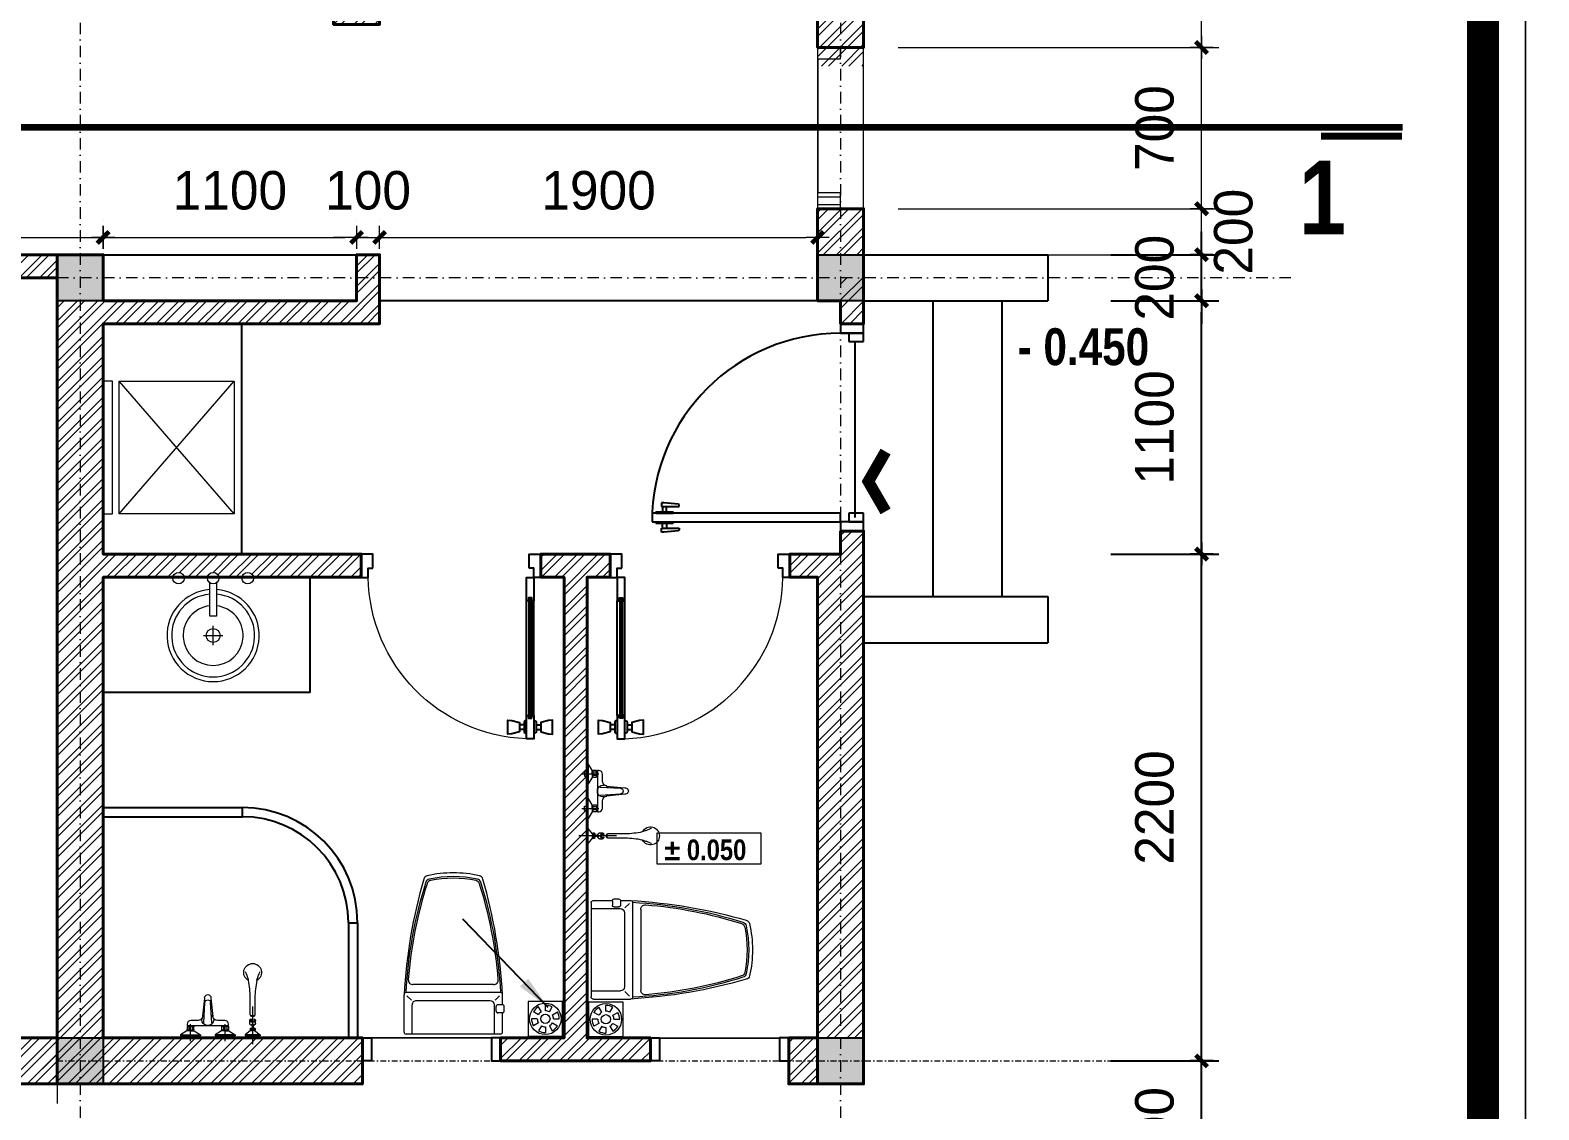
# Model space of a CAD drawing. Header units: millimetres. Extents: x 615730 to 2792744, y 139412 to 597571.
# Drawn here: x 1281826 to 1288373, y 290199 to 294886 of the extents above; entities that cross this region are included whole.
import ezdxf

# ---------------------------------------------------------------- set-up
doc = ezdxf.new("R2010")
doc.units = ezdxf.units.MM
doc.header["$MEASUREMENT"] = 0
doc.header["$PDMODE"] = 34
doc.linetypes.add('DASHDOT', pattern=[1, 0.5, -0.25, 0, -0.25])
doc.linetypes.add('HIDDEN2', pattern=[0.1875, 0.125, -0.0625])
doc.layers.get('0').update_dxf_attribs({"lineweight": 5})
for name, color, linetype, lineweight in [('1', 1, 'Continuous', 40), ('1L', 1, 'Continuous', 9), ('AN_0.20', 2, 'Continuous', 20), ('AN_CUA', 51, 'Continuous', 15), ('HATCH', 42, 'Continuous', 5), ('net cat.', 1, 'Continuous', 35), ('NETNGOAITUONG', 1, 'Continuous', 40), ('NTHAY1', 61, 'Continuous', 25), ('thay', 7, 'Continuous', 15), ('TIM TRUC', 149, 'DASHDOT', 9), ('VATDUNG', 33, 'Continuous', 13), ('VLIEU', 250, 'Continuous', 9)]:
    doc.layers.add(name, color=color, linetype=linetype, lineweight=lineweight)
for name, color, linetype in [('AN_TEXT', 254, 'Continuous'), ('CUA', 132, 'Continuous'), ('DOORS', 1, 'Continuous'), ('H', 252, 'Continuous'), ('LAYER18', 1, 'Continuous'), ('NET MANH', 252, 'Continuous'), ('NETCAT', 4, 'Continuous'), ('SWING', 7, 'Continuous'), ('THBI-VS', 1, 'Continuous'), ('VL', 155, 'Continuous')]:
    doc.layers.add(name, color=color, linetype=linetype)
doc.styles.add('H-B', font='')
doc.styles.get("Standard").update_dxf_attribs({"font": ''})
doc.styles.add('VN HELL-B', font='')
doc.styles.add('VNI-AVO', font='vni-roms.shx')
doc.styles.get('H-B').set_extended_font_data('VNI-Helve-Condense', bold=True)
doc.styles.get('Standard').set_extended_font_data('VNI-Avo')
doc.styles.get('VN HELL-B').set_extended_font_data('VNI-Helve-Condense', bold=True)
doc.dimstyles.new('1-50b', dxfattribs={"dimtxt": 167, "dimasz": 50, "dimexe": 75, "dimexo": 150, "dimgap": 120, "dimtad": 1, "dimdec": 0, "dimzin": 12, "dimtxsty": 'VNI-AVO', "dimblk": ']', "dimcen": 0, "dimdle": 50, "dimclrd": 252, "dimclre": 252, "dimclrt": 2, "dimadec": 0, "dimazin": 0, "dimtfac": 1, "dimtdec": 0, "dimtix": 1, "dimtmove": 2, "dimatfit": 0, "dimldrblk": 'OPEN90', "dimfxl": 1, "dimlwd": -1, "dimlwe": -1, "dimarcsym": 0})
doc.dimstyles.new('LU-LD50', dxfattribs={"dimscale": 50, "dimtxt": 2, "dimasz": 3, "dimexe": 1.5, "dimexo": 1.5, "dimgap": 1, "dimtad": 1, "dimdec": 0, "dimzin": 0, "dimdsep": 46, "dimtxsty": 'VN HELL-B', "dimcen": 1, "dimdle": 1, "dimclrd": 256, "dimclre": 256, "dimclrt": 40, "dimadec": 0, "dimazin": 0, "dimtfac": 1, "dimtdec": 0, "dimtix": 1, "dimtmove": 2, "dimatfit": 3, "dimfxl": 2, "dimtolj": 1, "dimtzin": 0, "dimarcsym": 0})
pattern_1 = [(45, (600767.42, 0), (-44.194174, 44.194174), []), (45, (600767.42, 31.25), (-44.194174, 44.194174), [])]

# ---------------------------------------------------------------- blocks, each defined once
blk = doc.blocks.new('08PDRR02')
at = {"color": 0, "linetype": 'ByBlock'}
for p, q in [((1, 0), (0, 0)), ((0, 0), (0, -1)), ((1, -1), (1, 0)), ((0, -1), (1, -1))]:
    blk.add_line(p, q, dxfattribs=at)
blk = doc.blocks.new('08PDNB02')
at = {"color": 0, "linetype": 'ByBlock'}
for p, q in [((0, -1.62), (0, 1.62)), ((0, 1.62), (0.25, 1.62)), ((0.25, -1.62), (0.25, 1.62)), ((0.25, 0.38), (1.25, 0.38)), ((1.25, -0.55), (1.25, 2.75)), ((1.25, 2.75), (1.54, 2.75)), ((1.54, 2.75), (1.69, 2.59)), ((1.69, 2.59), (1.95, -0.13)), ((0.25, -1.62), (0, -1.62)), ((1.25, -0.38), (0.25, -0.38)), ((1.95, -0.55), (1.25, -0.55)), ((1.95, -0.13), (1.95, -0.55))]:
    blk.add_line(p, q, dxfattribs=at)
blk = doc.blocks.new('*U45')
at = {"layer": 'DOORS', "color": 0, "linetype": 'Continuous', "ltscale": 200}
for p, q in [((0, 15), (0, 55)), ((900, 15), (900, 55)), ((0, -25), (0, -55)), ((900, -25), (900, -55))]:
    blk.add_line(p, q, dxfattribs=at)
at = {"layer": 'SWING', "color": 1, "linetype": 'Continuous', "ltscale": 200}
blk.add_arc((0, 55), 900, 0, 90, dxfattribs=at)
at = {"layer": 'DOORS', "color": 8, "linetype": 'Continuous', "ltscale": 200, "xscale": 25.4, "yscale": 25.4, "zscale": 25.4, "rotation": 180}
blk.add_blockref('08PDNB02', (0, 895), dxfattribs=at)
at = {"layer": 'DOORS', "color": 0, "linetype": 'Continuous', "ltscale": 200, "xscale": 900, "yscale": 39.99999999999999, "rotation": 90}
blk.add_blockref('08PDRR02', (0, 55), dxfattribs=at)
at = {"layer": 'DOORS', "color": 8, "linetype": 'Continuous', "ltscale": 200, "xscale": 25.4, "yscale": -25.4, "zscale": 25.4}
blk.add_blockref('08PDNB02', (40, 895), dxfattribs=at)
at = {"layer": 'DOORS', "color": 0, "linetype": 'Continuous', "ltscale": 200, "xscale": 45, "yscale": 110}
for p in [(-45, 55), (900, 55)]:
    blk.add_blockref('08PDRR02', p, dxfattribs=at)
at = {"layer": 'DOORS', "color": 1, "linetype": 'Continuous', "ltscale": 200, "xscale": 39.99999999999999, "yscale": 69.99999999999999}
for p in [(0, 15), (860, 15)]:
    blk.add_blockref('08PDRR02', p, dxfattribs=at)
blk = doc.blocks.new('A$C15981CF1')
at = {"color": 8, "linetype": 'Continuous'}
for p, q in [((81, 101.2), (81, 598.8)), ((97.5, 611.2), (97.5, 88.8)), ((114.1, 101.2), (114.1, 598.7)), ((70.9, 60.7), (50.6, 60.7)), ((70.9, 40.5), (50.6, 40.5)), ((124.2, 60.7), (144.5, 60.7)), ((124.2, 40.5), (144.5, 40.5))]:
    blk.add_line(p, q, dxfattribs=at)
for points in [[(101.2, 740.5), (101.2, 801.3), (50.6, 801.3), (50.6, 700), (81, 700), (81, 740.5)], [(780, 740.5), (780, 801.3), (830.6, 801.3), (830.6, 700), (800.3, 700), (800.3, 740.5)], [(81, 598.8), (90.9, 598.8), (90.9, 611.2), (104.2, 611.2), (104.2, 598.7), (114.1, 598.7), (114.1, 700), (81, 700)], [(50.6, 30.4), (17.6, 21.8), (0, 20.2), (0, 81), (17.6, 79.4), (50.6, 70.9)], [(90.9, 88.8), (90.9, 101.2), (81, 101.2), (81, 0), (114.1, 0), (114.1, 101.3), (104.2, 101.3), (104.2, 88.8)], [(144.5, 30.4), (177.5, 21.8), (195.1, 20.2), (195.1, 81), (177.5, 79.4), (144.5, 70.9)]]:
    blk.add_lwpolyline(points, close=True, dxfattribs=at)
for points in [[(81, 78), (75.9, 78, 0.414214), (70.9, 72.9), (70.9, 29.7, 0.414214), (75.9, 24.6), (81, 24.6)], [(114.1, 78), (119.2, 78, -0.414214), (124.2, 72.9), (124.2, 29.7, -0.414214), (119.2, 24.6), (114.1, 24.6)]]:
    blk.add_lwpolyline(points, format="xyb", dxfattribs=at)
at = {"layer": '1L', "color": 8, "linetype": 'Continuous'}
for p, q in [((90.9, 611.2), (90.9, 88.8)), ((104.2, 611.2), (104.2, 88.8))]:
    blk.add_line(p, q, dxfattribs=at)
at = {"layer": '1L', "color": 8}
blk.add_arc((89.9, 710.1), 710.4, 271.94858, 359.18936, dxfattribs=at)
blk = doc.blocks.new('A$C1697067F')
at = {"layer": 'NETCAT', "color": 8, "linetype": 'Continuous'}
blk.add_blockref('A$C15981CF1', (0, 0), dxfattribs=at)
blk = doc.blocks.new(']')
for p, q in [((1, 0), (-1, 0)), ((0, 1), (0, -1))]:
    blk.add_line(p, q)
at = {"color": 9, "const_width": 0.4}
blk.add_lwpolyline([(-0.51, -0.51), (0.51, 0.51)], dxfattribs=at)
blk = doc.blocks.new('*D1872')
at = {"layer": 'DEFPOINTS', "color": 0, "ltscale": 10, "transparency": 16777216}
for p in [(1286365.6, 290411.6), (1286908.9, 290411.6), (1286365.6, 289811.6)]:
    blk.add_point(p, dxfattribs=at)
at = {"layer": 'VL', "color": 252, "ltscale": 10, "transparency": 16777216}
for p, q in [((1286908.9, 290461.6), (1286908.9, 290511.6)), ((1286515.6, 290411.6), (1286983.9, 290411.6)), ((1286908.9, 289811.6), (1286908.9, 290411.6)), ((1286515.6, 289811.6), (1286983.9, 289811.6)), ((1286908.9, 289761.6), (1286908.9, 289711.6))]:
    blk.add_line(p, q, dxfattribs=at)
at = {"layer": 'VL', "color": 252, "ltscale": 10, "transparency": 16777216, "xscale": 50, "yscale": 50, "zscale": 50}
for p, rotation in [((1286908.9, 290411.6), 270), ((1286908.9, 289811.6), 90)]:
    blk.add_blockref(']', p, dxfattribs=dict(at, rotation=rotation))
at = {"layer": 'VL', "color": 2, "ltscale": 10, "transparency": 16777216, "insert": (1286705.4, 290111.6), "char_height": 167, "attachment_point": 5, "rotation": 90, "style": 'VNI-AVO'}
blk.add_mtext('600', dxfattribs=at)
blk = doc.blocks.new('_Open90')
at = {"color": 0, "linetype": 'ByBlock', "lineweight": -2}
for p, q in [((0, 0), (-1, 0)), ((-0.5, 0.5), (0, 0)), ((0, 0), (-0.5, -0.5))]:
    blk.add_line(p, q, dxfattribs=at)
blk = doc.blocks.new('*D1873')
at = {"layer": 'DEFPOINTS', "color": 0, "ltscale": 10, "transparency": 16777216}
for p in [(1286365.6, 292611.6), (1286908.9, 292611.6), (1286365.6, 290411.6)]:
    blk.add_point(p, dxfattribs=at)
at = {"layer": 'VL', "color": 252, "ltscale": 10, "transparency": 16777216}
for p, q in [((1286515.6, 292611.6), (1286983.9, 292611.6)), ((1286908.9, 290461.6), (1286908.9, 292561.6)), ((1286515.6, 290411.6), (1286983.9, 290411.6))]:
    blk.add_line(p, q, dxfattribs=at)
at = {"layer": 'VL', "color": 252, "ltscale": 10, "transparency": 16777216, "xscale": 50, "yscale": 50, "zscale": 50}
for p, rotation in [((1286908.9, 292611.6), 90), ((1286908.9, 290411.6), 270)]:
    blk.add_blockref(']', p, dxfattribs=dict(at, rotation=rotation))
at = {"layer": 'VL', "color": 2, "ltscale": 10, "transparency": 16777216, "insert": (1286705.4, 291511.6), "char_height": 167, "attachment_point": 5, "rotation": 90, "style": 'VNI-AVO'}
blk.add_mtext('2200', dxfattribs=at)
blk = doc.blocks.new('*D1874')
at = {"layer": 'DEFPOINTS', "color": 0, "ltscale": 10, "transparency": 16777216}
for p in [(1286365.6, 293711.6), (1286908.9, 293711.6), (1286365.6, 292611.6)]:
    blk.add_point(p, dxfattribs=at)
at = {"layer": 'VL', "color": 252, "ltscale": 10, "transparency": 16777216}
for p, q in [((1286515.6, 293711.6), (1286983.9, 293711.6)), ((1286908.9, 292661.6), (1286908.9, 293661.6)), ((1286515.6, 292611.6), (1286983.9, 292611.6))]:
    blk.add_line(p, q, dxfattribs=at)
at = {"layer": 'VL', "color": 252, "ltscale": 10, "transparency": 16777216, "xscale": 50, "yscale": 50, "zscale": 50}
for p, rotation in [((1286908.9, 293711.6), 90), ((1286908.9, 292611.6), 270)]:
    blk.add_blockref(']', p, dxfattribs=dict(at, rotation=rotation))
at = {"layer": 'VL', "color": 2, "ltscale": 10, "transparency": 16777216, "insert": (1286705.4, 293161.6), "char_height": 167, "attachment_point": 5, "rotation": 90, "style": 'VNI-AVO'}
blk.add_mtext('1100', dxfattribs=at)
blk = doc.blocks.new('*D1875')
at = {"layer": 'DEFPOINTS', "color": 0, "ltscale": 10, "transparency": 16777216}
for p in [(1286365.6, 293911.6), (1286908.9, 293911.6), (1286365.6, 293711.6)]:
    blk.add_point(p, dxfattribs=at)
at = {"layer": 'VL', "color": 252, "ltscale": 10, "transparency": 16777216}
for p, q in [((1286908.9, 293961.6), (1286908.9, 294011.6)), ((1286515.6, 293911.6), (1286983.9, 293911.6)), ((1286908.9, 293711.6), (1286908.9, 293911.6)), ((1286515.6, 293711.6), (1286983.9, 293711.6)), ((1286908.9, 293661.6), (1286908.9, 293611.6))]:
    blk.add_line(p, q, dxfattribs=at)
at = {"layer": 'VL', "color": 252, "ltscale": 10, "transparency": 16777216, "xscale": 50, "yscale": 50, "zscale": 50}
for p, rotation in [((1286908.9, 293911.6), 270), ((1286908.9, 293711.6), 90)]:
    blk.add_blockref(']', p, dxfattribs=dict(at, rotation=rotation))
at = {"layer": 'VL', "color": 2, "ltscale": 10, "transparency": 16777216, "insert": (1286705.4, 293811.6), "char_height": 167, "attachment_point": 5, "rotation": 90, "style": 'VNI-AVO'}
blk.add_mtext('200', dxfattribs=at)
blk = doc.blocks.new('c2')
at = {"layer": 'VATDUNG'}
for p, q in [((-81319, -39599.8), (-81403.3, -39599.8)), ((-81361.1, -39557.6), (-81361.1, -39641.9))]:
    blk.add_line(p, q, dxfattribs=at)
blk.add_lwpolyline([(-81376.1, -39828.9), (-81376.1, -39684.4), (-81346.1, -39684.4), (-81346.1, -39828.9)], dxfattribs=at)
for centre, radius in [((-81361.1, -39599.8), 30), ((-81511.1, -39848.9), 25), ((-81361.1, -39848.9), 25), ((-81211.1, -39848.9), 25)]:
    blk.add_circle(centre, radius, dxfattribs=at)
for radius, start, end in [(200, 274.30122, 265.69878), (180, 274.78019, 265.21981), (130, 276.62581, 263.37419)]:
    blk.add_arc((-81361.1, -39599.8), radius, start, end, dxfattribs=at)
blk = doc.blocks.new('GA')
at = {"layer": 'VATDUNG', "ltscale": 3}
for p, q in [((-35.1, 0), (-60, 0)), ((-30.4, 17.5), (-52, 30)), ((-17.5, 30.4), (-30, 52)), ((0, 35.1), (0, 60)), ((17.5, 30.4), (30, 52)), ((30.4, 17.5), (52, 30)), ((-30.4, -17.5), (-52, -30)), ((-17.5, -30.4), (-30, -52)), ((0, -35.1), (0, -60)), ((17.5, -30.4), (30, -52)), ((30.4, -17.5), (52, -30)), ((35.1, 0), (60, 0))]:
    blk.add_line(p, q, dxfattribs=at)
blk.add_lwpolyline([(-75, -75), (75, -75), (75, 75), (-75, 75)], close=True, dxfattribs=at)
for radius in [68.4, 20.2]:
    blk.add_circle((0, 0), radius, dxfattribs=at)
for radius, start, end in [(60, 180, 210), (60, 120, 150), (35.1, 180, 210), (35.1, 120, 150), (60, 60, 90), (35.1, 60, 90), (35.1, 0, 30), (60, 0, 30), (60, 240, 270), (35.1, 240, 270), (35.1, 300, 330), (60, 300, 330)]:
    blk.add_arc((0, 0), radius, start, end, dxfattribs=at)
blk = doc.blocks.new('WC-P05')
at = {"layer": 'VATDUNG'}
for p, q in [((-202.4, 531.6), (-202.4, 439.1)), ((-192.4, 541.6), (262.6, 541.6)), ((-163.4, 541.6), (-163.4, 400.6)), ((233.6, 541.6), (233.6, 400.6)), ((272.6, 531.6), (272.6, 351.6)), ((-201.4, 439.1), (-180.4, 439.1)), ((-210.4, 430.1), (-210.4, 409.1)), ((-202.4, 400.1), (-202.4, 351.6)), ((-201.4, 400.1), (-180.4, 400.1)), ((-166.9, 378.6), (-188.2, 357.3)), ((-171.4, 430.1), (-171.4, 409.1)), ((-143.4, 380.6), (213.6, 380.6)), ((237.1, 378.6), (258.4, 357.3)), ((-192.4, 341.6), (262.6, 341.6)), ((-159.3, 302.6), (229.5, 302.6))]:
    blk.add_line(p, q, dxfattribs=at)
blk.add_lwpolyline([(-90.9, -221.9, 0.114547), (161, -222, 0.114547)], format="xyb", dxfattribs=at)
for centre, radius, start, end in [((-192.4, 531.6), 10, 90, 180), ((262.6, 531.6), 10, 0, 90), ((-201.4, 430.1), 9, 90, 180), ((-180.4, 430.1), 9, 0, 90), ((-201.4, 409.1), 9, 180, 270), ((-180.4, 409.1), 9, 270, 0), ((-143.4, 400.6), 20, 180, 270), ((213.6, 400.6), 20, 270, 0), ((2308.9, 492.3), 2515.2, 183.20675, 196.12415), ((-192.4, 351.6), 10, 180, 270), ((1906, 447.2), 2102.6, 182.87428, 197.65536), ((-159.3, 280.1), 22.5, 90, 184.62462), ((-1835.8, 447.2), 2102.6, 342.34464, 357.12572), ((-2238.7, 492.3), 2515.2, 343.87268, 356.79325), ((229.5, 280.1), 22.5, 355.37538, 90), ((262.6, 351.6), 10, 270, 0), ((1905.9, 447.2), 2094.5, 184.62454, 197.52765), ((-1835.8, 447.2), 2094.6, 342.46396, 355.37538), ((-85.8, -199.9), 22.5, 196.12415, 256.89941), ((-76.1, -183.7), 22.5, 197.65536, 257.50587), ((-69.9, -176.8), 22.5, 197.52765, 258.10049), ((35.1, 318), 536.4, 257.50587, 282.49413), ((35.7, 324.3), 534.7, 258.10049, 281.73735), ((139.9, -177.1), 22.5, 281.73735, 342.46396), ((146.2, -183.7), 22.5, 282.49413, 342.34464), ((155.9, -200.1), 22.5, 283.03778, 343.87268)]:
    blk.add_arc(centre, radius, start, end, dxfattribs=at)
blk = doc.blocks.new('vtt2')
at = {"layer": 'VATDUNG'}
for p, q in [((-10.1, 0), (10.1, 0)), ((10.1, 0), (10.1, -10.1)), ((139.9, 0), (139.9, -10.1)), ((160.1, 0), (139.9, 0)), ((-43.6, -15.6), (-43.6, -11)), ((-43.6, -11), (43.6, -11)), ((-15.7, -33.5), (-43.6, -15.6)), ((-43.6, -15.6), (43.6, -15.6)), ((0, -33.5), (-15.7, -33.5)), ((-14.8, -50.8), (-14.8, -38.7)), ((-13, -36.7), (-13.6, -33.5)), ((-12.8, -36.7), (-9.6, -36.7)), ((10.1, -10.1), (-10.1, -10.1)), ((-9.1, -55.9), (-9.1, -52.7)), ((-6.9, -52.1), (-6.9, -37.3)), ((-4.3, -36.7), (4.3, -36.7)), ((4.3, -52.8), (-4.3, -52.8)), ((0, -33.5), (15.7, -33.5)), ((6.9, -52.1), (6.9, -37.3)), ((9.1, -55.9), (9.1, -52.7)), ((9.6, -36.7), (12.8, -36.7)), ((12.8, -52.8), (9.6, -52.8)), ((13, -36.7), (13.6, -33.5)), ((14.8, -38.7), (14.8, -50.8)), ((15.7, -33.5), (43.6, -15.6)), ((43.6, -15.6), (43.6, -11)), ((106.4, -15.6), (106.4, -11)), ((193.6, -11), (106.4, -11)), ((134.3, -33.5), (106.4, -15.6)), ((193.6, -15.6), (106.4, -15.6)), ((150, -33.5), (134.3, -33.5)), ((135.2, -38.7), (135.2, -50.8)), ((137, -36.7), (136.4, -33.5)), ((140.4, -36.7), (137.2, -36.7)), ((137.2, -52.8), (140.4, -52.8)), ((139.9, -10.1), (160.1, -10.1)), ((140.9, -55.9), (140.9, -52.7)), ((143.1, -52.1), (143.1, -37.3)), ((154.3, -36.7), (145.7, -36.7)), ((145.7, -52.8), (154.3, -52.8)), ((150, -33.5), (165.7, -33.5)), ((156.9, -52.1), (156.9, -37.3)), ((159.1, -55.9), (159.1, -52.7)), ((162.8, -36.7), (159.6, -36.7)), ((163, -36.7), (163.6, -33.5)), ((164.8, -50.8), (164.8, -38.7)), ((165.7, -33.5), (193.6, -15.6)), ((193.6, -15.6), (193.6, -11)), ((237.1, -15.3), (237.1, -11)), ((301.9, -11), (237.1, -11)), ((260.9, -34.8), (237.1, -15.3)), ((301.9, -15.3), (237.1, -15.3)), ((257, -65), (257, -78.4)), ((280.5, -36.6), (258.5, -36.6)), ((258.5, -43.3), (258.5, -36.6)), ((258.5, -43.3), (280.5, -43.3)), ((260.9, -34.8), (269.5, -34.8)), ((260.9, -45.1), (269.5, -45.1)), ((265.7, -59.9), (267.2, -47.3)), ((278.1, -34.8), (269.5, -34.8)), ((278.1, -45.1), (269.5, -45.1)), ((273.3, -59.9), (271.8, -47.3)), ((278.1, -34.8), (301.9, -15.3)), ((280.5, -43.3), (280.5, -36.6)), ((282, -65), (282, -78.4)), ((301.9, -15.3), (301.9, -11)), ((57.9, -68.1), (62.6, -155.9)), ((92.1, -68.1), (87.4, -155.9))]:
    blk.add_line(p, q, dxfattribs=at)
at = {"layer": 'VATDUNG', "linetype": 'Continuous'}
for p, q in [((0, 10.9), (0, -62.4)), ((150, 10.9), (150, -62.4)), ((269.5, -138.3), (269.5, 24)), ((259.5, -43.3), (259.5, -36.6)), ((260.5, -43.3), (260.5, -36.6)), ((261.5, -43.3), (261.5, -36.6)), ((262.5, -43.3), (262.5, -36.6)), ((263.5, -43.3), (263.5, -36.6)), ((264.5, -43.3), (264.5, -36.6)), ((265.5, -43.3), (265.5, -36.6)), ((266.5, -43.3), (266.5, -36.6)), ((267.5, -43.3), (267.5, -36.6)), ((268.5, -43.3), (268.5, -36.6)), ((269.5, -43.3), (269.5, -36.6)), ((270.5, -43.3), (270.5, -36.6)), ((271.5, -43.3), (271.5, -36.6)), ((272.5, -43.3), (272.5, -36.6)), ((273.5, -43.3), (273.5, -36.6)), ((274.5, -43.3), (274.5, -36.6)), ((275.5, -43.3), (275.5, -36.6)), ((276.5, -43.3), (276.5, -36.6)), ((277.5, -43.3), (277.5, -36.6)), ((278.5, -43.3), (278.5, -36.6)), ((279.5, -43.3), (279.5, -36.6)), ((262.9, -85.1), (262.9, -73.3)), ((276.1, -85.1), (276.1, -73.3))]:
    blk.add_line(p, q, dxfattribs=at)
at = {"layer": 'VATDUNG'}
for points in [[(-10.1, -10.1), (-10.1, 0)], [(160.1, -10.1), (160.1, 0)]]:
    blk.add_lwpolyline(points, dxfattribs=at)
for points in [[(-9.6, -52.8), (-12.8, -52.8, -0.414214), (-14.8, -50.8)], [(52.9, -94.7, -0.076151), (50, -87.5, 0.253452), (33.2, -78.4), (1.3, -78.4, -0.414214), (-14.7, -62.4), (-14.7, -55.9), (164.7, -55.9), (164.7, -62.4, -0.414214), (148.7, -78.4), (116.8, -78.4, 0.253452), (100, -87.5, -0.076151), (97.1, -94.7)], [(159.6, -52.8), (162.8, -52.8, 0.414214), (164.8, -50.8)], [(266, -57.5, 0.018576), (264.5, -57.8, 0.076901), (260.7, -59.4, 0.107156), (257.9, -62.2, 0.146395), (257, -65, 0.146395)], [(282, -65, 0.146395), (281.1, -62.2, 0.107156), (278.3, -59.4, 0.076901), (274.5, -57.8, 0.018576), (273, -57.5, 0.063925)], [(53.1, -96.3), (61.4, -174.7, 1.184895), (88.6, -174.7), (97, -94.9)], [(261.6, -99.8, 0.24616), (259.5, -102.6), (259.5, -176.9, -0.04738), (251, -252.2, 3.957386), (288, -252.2, -0.04738), (279.5, -176.9), (279.5, -102.6, 0.182299), (278.2, -100.3, 0.036518), (277.4, -96.9, 0.144549), (261.6, -96.9, 0.036518), (260.8, -100.3)], [(269.5, -70.5, 0.063925), (264.5, -71.2, 0.076901), (260.7, -72.8, 0.107156), (257.9, -75.6, 0.146395), (257, -78.4, 0.146395), (257.9, -81.2, 0.107156), (260.7, -83.9, 0.045668), (262.9, -85.1, 0.063925)], [(276.1, -85.1, 0.045668), (278.3, -83.9, 0.107156), (281.1, -81.2, 0.146395), (282, -78.4, 0.146395), (281.1, -75.6, 0.107156), (278.3, -72.8, 0.076901), (274.5, -71.2, 0.063925), (269.5, -70.5, 0.063925)]]:
    blk.add_lwpolyline(points, format="xyb", dxfattribs=at)
at = {"layer": 'VATDUNG', "linetype": 'Continuous'}
for points in [[(269.5, -72, 0.063925), (264.9, -72.6, 0.076901), (261.5, -74.1, 0.107156), (259.1, -76.4, 0.146395), (258.5, -78.4, 0.146395), (259.1, -80.3, 0.107156), (261.5, -82.7, 0.033209), (262.9, -83.4, 0.063925)], [(276.1, -83.4, 0.033209), (277.5, -82.7, 0.107156), (279.9, -80.3, 0.146395), (280.5, -78.4, 0.146395), (279.9, -76.4, 0.107156), (277.5, -74.1, 0.076901), (274.1, -72.6, 0.063925), (269.5, -72, 0.063925)]]:
    blk.add_lwpolyline(points, format="xyb", dxfattribs=at)
at = {"layer": 'VATDUNG'}
for centre, radius, start, end in [((-12.8, -38.7), 2, 90, 180), ((-22.8, -97.2), 61.9, 75.17338, 77.7048), ((-22.8, 7.7), 61.9, 282.2952, 284.82662), ((8.9, -97.2), 61.9, 102.2952, 104.82662), ((8.9, 7.7), 61.9, 255.17338, 257.7048), ((-8.9, -97.2), 61.9, 75.17338, 77.7048), ((-8.9, 7.7), 61.9, 282.2952, 284.82662), ((22.8, -97.2), 61.9, 102.2952, 104.82662), ((22.8, 7.7), 61.9, 255.17338, 257.7048), ((12.8, -38.7), 2, 0, 90), ((12.8, -50.8), 2, 270, 0), ((75, -81.6), 25.7, 346.81476, 193.18524), ((137.2, -38.7), 2, 90, 180), ((137.2, -50.8), 2, 180, 270), ((127.2, -97.2), 61.9, 75.17338, 77.7048), ((127.2, 7.7), 61.9, 282.2952, 284.82662), ((158.9, -97.2), 61.9, 102.2952, 104.82662), ((158.9, 7.7), 61.9, 255.17338, 257.7048), ((141.1, -97.2), 61.9, 75.17338, 77.7048), ((141.1, 7.7), 61.9, 282.2952, 284.82662), ((172.8, -97.2), 61.9, 102.2952, 104.82662), ((172.8, 7.7), 61.9, 255.17338, 257.7048), ((162.8, -38.7), 2, 0, 90), ((261.3, -36.3), 1.64, 104.04866, 187.50649), ((261.3, -43.6), 1.64, 172.49351, 255.95134), ((269.1, -43.3), 4.42, 204.18155, 274.5789), ((268, -60.2), 2.4, 173.05359, 247.30921), ((269.5, -56.7), 6.2, 247.30921, 292.69079), ((269.9, -43.3), 4.42, 265.4211, 335.81845), ((271, -60.2), 2.4, 292.69079, 6.94641), ((277.7, -36.3), 1.64, 352.49351, 75.95134), ((277.7, -43.6), 1.64, 284.04866, 7.50649), ((75, -81.6), 25.7, 210.60404, 233.59857), ((33.2, -98.4), 20, 6.01469, 10.67815), ((75, -81.6), 25.7, 306.40143, 329.39596), ((116.8, -98.4), 20, 169.32185, 173.98531), ((269.5, -126.6), 28, 73.54982, 106.45018), ((275.8, -103.2), 3.78, 49.83614, 63.82585), ((75, -155.3), 12.4, 183.07101, 356.92899), ((31.2, -193.6), 227.5, 340.69292, 344.59806), ((-141.1, -169.6), 400.7, 347.84108, 348.1128), ((680.1, -169.6), 400.7, 191.8872, 192.15892), ((507.8, -193.6), 227.5, 195.40194, 199.30708), ((-23251, 9104.2), 25297.4, 338.19981, 338.25273), ((23790, 9104.2), 25297.4, 201.74727, 201.80019)]:
    blk.add_arc(centre, radius, start, end, dxfattribs=at)
blk = doc.blocks.new('*D2231')
at = {"layer": 'DEFPOINTS', "color": 0, "ltscale": 10, "transparency": 16777216}
for p in [(1282142.3, 293986.6), (1279642.5, 293911.6), (1282142.3, 293911.6)]:
    blk.add_point(p, dxfattribs=at)
at = {"layer": 'VLIEU', "color": 252, "ltscale": 10, "transparency": 16777216}
for p, q in [((1279642.5, 294061.6), (1279642.5, 294061.6)), ((1282142.3, 294061.6), (1282142.3, 294061.6)), ((1279692.5, 293986.6), (1282092.3, 293986.6))]:
    blk.add_line(p, q, dxfattribs=at)
at = {"layer": 'VLIEU', "color": 252, "ltscale": 10, "transparency": 16777216, "xscale": 50, "yscale": 50, "zscale": 50, "rotation": 180}
blk.add_blockref(']', (1279642.5, 293986.6), dxfattribs=at)
at = {"layer": 'VLIEU', "color": 252, "ltscale": 10, "transparency": 16777216, "xscale": 50, "yscale": 50, "zscale": 50}
blk.add_blockref(']', (1282142.3, 293986.6), dxfattribs=at)
at = {"layer": 'VLIEU', "color": 2, "ltscale": 10, "transparency": 16777216, "insert": (1280892.4, 294190.1), "char_height": 167, "attachment_point": 5, "style": 'VNI-AVO'}
blk.add_mtext('2500', dxfattribs=at)
blk = doc.blocks.new('*D2232')
at = {"layer": 'DEFPOINTS', "color": 0, "ltscale": 10, "transparency": 16777216}
for p in [(1283241.9, 293986.6), (1282142.3, 293911.6), (1283241.9, 293911.6)]:
    blk.add_point(p, dxfattribs=at)
at = {"layer": 'VLIEU', "color": 252, "ltscale": 10, "transparency": 16777216}
for p, q in [((1282142.3, 294061.6), (1282142.3, 294061.6)), ((1283241.9, 294061.6), (1283241.9, 294061.6)), ((1282192.3, 293986.6), (1283191.9, 293986.6))]:
    blk.add_line(p, q, dxfattribs=at)
at = {"layer": 'VLIEU', "color": 252, "ltscale": 10, "transparency": 16777216, "xscale": 50, "yscale": 50, "zscale": 50, "rotation": 180}
blk.add_blockref(']', (1282142.3, 293986.6), dxfattribs=at)
at = {"layer": 'VLIEU', "color": 252, "ltscale": 10, "transparency": 16777216, "xscale": 50, "yscale": 50, "zscale": 50}
blk.add_blockref(']', (1283241.9, 293986.6), dxfattribs=at)
at = {"layer": 'VLIEU', "color": 2, "ltscale": 10, "transparency": 16777216, "insert": (1282692.1, 294190.1), "char_height": 167, "attachment_point": 5, "style": 'VNI-AVO'}
blk.add_mtext('1100', dxfattribs=at)
blk = doc.blocks.new('*D2233')
at = {"layer": 'DEFPOINTS', "color": 0, "ltscale": 10, "transparency": 16777216}
for p in [(1283341.9, 293986.6), (1283241.9, 293911.6), (1283341.9, 293911.6)]:
    blk.add_point(p, dxfattribs=at)
at = {"layer": 'VLIEU', "color": 252, "ltscale": 10, "transparency": 16777216}
for p, q in [((1283241.9, 294061.6), (1283241.9, 294061.6)), ((1283341.9, 294061.6), (1283341.9, 294061.6)), ((1283191.9, 293986.6), (1283141.9, 293986.6)), ((1283241.9, 293986.6), (1283341.9, 293986.6)), ((1283391.9, 293986.6), (1283441.9, 293986.6))]:
    blk.add_line(p, q, dxfattribs=at)
at = {"layer": 'VLIEU', "color": 252, "ltscale": 10, "transparency": 16777216, "xscale": 50, "yscale": 50, "zscale": 50}
blk.add_blockref(']', (1283241.9, 293986.6), dxfattribs=at)
at = {"layer": 'VLIEU', "color": 252, "ltscale": 10, "transparency": 16777216, "xscale": 50, "yscale": 50, "zscale": 50, "rotation": 180}
blk.add_blockref(']', (1283341.9, 293986.6), dxfattribs=at)
at = {"layer": 'VLIEU', "color": 2, "ltscale": 10, "transparency": 16777216, "insert": (1283291.9, 294190.1), "char_height": 167, "attachment_point": 5, "style": 'VNI-AVO'}
blk.add_mtext('100', dxfattribs=at)
blk = doc.blocks.new('*D2234')
at = {"layer": 'DEFPOINTS', "color": 0, "ltscale": 10, "transparency": 16777216}
for p in [(1285242.3, 293986.6), (1283341.9, 293911.6), (1285242.3, 293911.4)]:
    blk.add_point(p, dxfattribs=at)
at = {"layer": 'VLIEU', "color": 252, "ltscale": 10, "transparency": 16777216}
for p, q in [((1283341.9, 294061.6), (1283341.9, 294061.6)), ((1285242.3, 294061.4), (1285242.3, 294061.6)), ((1283391.9, 293986.6), (1285192.3, 293986.6))]:
    blk.add_line(p, q, dxfattribs=at)
at = {"layer": 'VLIEU', "color": 252, "ltscale": 10, "transparency": 16777216, "xscale": 50, "yscale": 50, "zscale": 50, "rotation": 180}
blk.add_blockref(']', (1283341.9, 293986.6), dxfattribs=at)
at = {"layer": 'VLIEU', "color": 252, "ltscale": 10, "transparency": 16777216, "xscale": 50, "yscale": 50, "zscale": 50}
blk.add_blockref(']', (1285242.3, 293986.6), dxfattribs=at)
at = {"layer": 'VLIEU', "color": 2, "ltscale": 10, "transparency": 16777216, "insert": (1284292.1, 294190.1), "char_height": 167, "attachment_point": 5, "style": 'VNI-AVO'}
blk.add_mtext('1900', dxfattribs=at)
blk = doc.blocks.new('*D2247')
at = {"layer": 'DEFPOINTS', "color": 0, "ltscale": 10, "transparency": 16777216}
for p in [(1285442.3, 294111.2), (1286908.9, 294111.2), (1285442.3, 293911.6)]:
    blk.add_point(p, dxfattribs=at)
at = {"layer": 'VLIEU', "color": 252, "ltscale": 10, "transparency": 16777216}
for p, q in [((1286908.9, 294161.2), (1286908.9, 294211.2)), ((1285592.3, 294111.2), (1286983.9, 294111.2)), ((1286908.9, 293911.6), (1286908.9, 294111.2)), ((1285592.3, 293911.6), (1286983.9, 293911.6)), ((1286908.9, 293861.6), (1286908.9, 293811.6))]:
    blk.add_line(p, q, dxfattribs=at)
at = {"layer": 'VLIEU', "color": 252, "ltscale": 10, "transparency": 16777216, "xscale": 50, "yscale": 50, "zscale": 50}
for p, rotation in [((1286908.9, 294111.2), 270), ((1286908.9, 293911.6), 90)]:
    blk.add_blockref(']', p, dxfattribs=dict(at, rotation=rotation))
at = {"layer": 'VLIEU', "color": 2, "ltscale": 10, "transparency": 16777216, "insert": (1287047.5, 294011.4), "char_height": 167, "attachment_point": 5, "rotation": 90, "style": 'VNI-AVO'}
blk.add_mtext('200', dxfattribs=at)
blk = doc.blocks.new('*D2248')
at = {"layer": 'DEFPOINTS', "color": 0, "ltscale": 10, "transparency": 16777216}
for p in [(1285442.3, 294811.2), (1286908.9, 294811.2), (1285442.3, 294111.2)]:
    blk.add_point(p, dxfattribs=at)
at = {"layer": 'VLIEU', "color": 252, "ltscale": 10, "transparency": 16777216}
for p, q in [((1285592.3, 294811.2), (1286983.9, 294811.2)), ((1286908.9, 294161.2), (1286908.9, 294761.2)), ((1285592.3, 294111.2), (1286983.9, 294111.2))]:
    blk.add_line(p, q, dxfattribs=at)
at = {"layer": 'VLIEU', "color": 252, "ltscale": 10, "transparency": 16777216, "xscale": 50, "yscale": 50, "zscale": 50}
for p, rotation in [((1286908.9, 294811.2), 90), ((1286908.9, 294111.2), 270)]:
    blk.add_blockref(']', p, dxfattribs=dict(at, rotation=rotation))
at = {"layer": 'VLIEU', "color": 2, "ltscale": 10, "transparency": 16777216, "insert": (1286705.4, 294461.2), "char_height": 167, "attachment_point": 5, "rotation": 90, "style": 'VNI-AVO'}
blk.add_mtext('700', dxfattribs=at)
blk = doc.blocks.new('*D2249')
at = {"layer": 'DEFPOINTS', "color": 0, "ltscale": 10, "transparency": 16777216}
for p in [(1285442.3, 295611.6), (1286908.9, 295611.6), (1285442.3, 294811.2)]:
    blk.add_point(p, dxfattribs=at)
at = {"layer": 'VLIEU', "color": 252, "ltscale": 10, "transparency": 16777216}
for p, q in [((1285592.3, 295611.6), (1286983.9, 295611.6)), ((1286908.9, 294861.2), (1286908.9, 295561.6)), ((1285592.3, 294811.2), (1286983.9, 294811.2))]:
    blk.add_line(p, q, dxfattribs=at)
at = {"layer": 'VLIEU', "color": 252, "ltscale": 10, "transparency": 16777216, "xscale": 50, "yscale": 50, "zscale": 50}
for p, rotation in [((1286908.9, 295611.6), 90), ((1286908.9, 294811.2), 270)]:
    blk.add_blockref(']', p, dxfattribs=dict(at, rotation=rotation))
at = {"layer": 'VLIEU', "color": 2, "ltscale": 10, "transparency": 16777216, "insert": (1286705.4, 295211.4), "char_height": 167, "attachment_point": 5, "rotation": 90, "style": 'VNI-AVO'}
blk.add_mtext('800', dxfattribs=at)

msp = doc.modelspace()

# ---------------------------------------------------------------- hatches: boundary and pattern name
at = {"layer": 'VLIEU', "ltscale": 10}
h = msp.add_hatch(dxfattribs=at)
h.set_pattern_fill('STEEL', color=256, scale=500, style=0)
h.set_pattern_definition(pattern_1)
h.paths.add_polyline_path([(1285442.3, 295611.6), (1285242.3, 295611.6), (1285242.3, 295495.9), (1283241.9, 295495.9), (1283241.9, 295011.6), (1283142.3, 295011.6), (1283142.3, 294911.6), (1283341.9, 294911.6), (1283341.9, 295395.9), (1285242.3, 295395.9), (1285242.3, 294730.2), (1285342.3, 294730.2), (1285442.3, 294730.2), (1285442.3, 295395.9)])
h = msp.add_hatch(dxfattribs=at)
h.set_pattern_fill('STEEL', color=256, scale=500, style=0)
h.set_pattern_definition(pattern_1)
h.paths.add_polyline_path([(1285442.3, 294111.2), (1285342.3, 294111.2), (1285342.3, 293911.6), (1285442.3, 293911.6)])
h.paths.add_polyline_path([(1285342.3, 294111.2), (1285242.3, 294111.2), (1285242.3, 293911.6), (1285342.3, 293911.6)])
h = msp.add_hatch(dxfattribs=at)
h.set_pattern_fill('STEEL', color=256, scale=500, style=0)
h.set_pattern_definition(pattern_1)
h.paths.add_polyline_path([(1281942.3, 293911.6), (1279642.5, 293911.6), (1279642.5, 293811.6), (1281942.3, 293811.6)])
h.paths.add_polyline_path([(1282142.3, 293611.6), (1283341.9, 293611.6), (1283341.9, 293911.6), (1283241.9, 293911.6), (1283241.9, 293711.6), (1282142.3, 293711.6), (1282142.3, 293711.6), (1281942.3, 293711.6), (1281942.3, 290511.6), (1281542.3, 290511.6), (1281542.3, 290311.6), (1283267.3, 290311.6), (1283267.3, 290511.6), (1282342.3, 290511.6), (1282142.3, 290511.6), (1282142.3, 292511.6), (1282445, 292511.6, -0.84099), (1282494.3, 292511.6), (1282595, 292511.6, -0.84099), (1282644.3, 292511.6), (1282745, 292511.6, -0.84099), (1282794.3, 292511.6), (1283262.3, 292511.6), (1283262.3, 292611.6), (1282142.3, 292611.6), (1282142.3, 292786.8), (1282142.3, 292786.8), (1282142.3, 293362.8), (1282142.3, 293362.8)])
h = msp.add_hatch(dxfattribs=at)
h.set_pattern_fill('STEEL', color=256, scale=600, style=0)
h.set_pattern_definition([(45, (689185.02, 46159.77), (-53.033009, 53.033009), []), (45, (689185.02, 46197.27), (-53.033009, 53.033009), [])])
h.paths.add_polyline_path([(1285442.3, 293811.6), (1285342.3, 293811.6), (1285342.3, 293611.6), (1285442.3, 293611.6)])
h = msp.add_hatch(dxfattribs=at)
h.set_pattern_fill('STEEL', color=256, scale=500, style=0)
h.set_pattern_definition(pattern_1)
h.paths.add_polyline_path([(1284242.3, 291812.6), (1284242.3, 292511.6), (1284342.3, 292511.6), (1284342.3, 292611.6), (1284142.3, 292611.6), (1284042.3, 292611.6), (1284042.3, 292511.6), (1284142.3, 292511.6), (1284142.3, 290511.6), (1283867.3, 290511.6), (1283867.3, 290411.6), (1284517.3, 290411.6), (1284517.3, 290511.6), (1284242.3, 290511.6), (1284242.3, 291356.1), (1284242, 291356.1), (1284242, 291420.9), (1284242.3, 291420.9), (1284242.3, 291464.5), (1284242, 291464.5), (1284242, 291497.9), (1284231, 291497.9), (1284231, 291518.1), (1284242, 291518.1), (1284242, 291551.6), (1284242.3, 291551.6), (1284242.3, 291614.5), (1284242, 291614.5), (1284242, 291647.9), (1284231, 291647.9), (1284231, 291668.1), (1284242, 291668.1), (1284242, 291701.6), (1284242.3, 291701.6)])
h.paths.add_polyline_path([(1285442.3, 292711.6), (1285342.3, 292711.6), (1285342.3, 292611.6), (1285122.3, 292611.6), (1285122.3, 292511.6), (1285242.3, 292511.6), (1285242.3, 290511.6), (1285442.3, 290511.6)])
h = msp.add_hatch(dxfattribs=at)
h.set_pattern_fill('STEEL', color=256, scale=500, style=0)
h.set_pattern_definition(pattern_1)
h.paths.add_polyline_path([(1283267.3, 290511.6), (1282681.5, 290511.6), (1282681.5, 290508.8), (1282661.3, 290508.8), (1282661.3, 290511.6), (1282531.5, 290511.6), (1282531.5, 290508.8), (1282511.3, 290508.8), (1282511.3, 290511.6), (1282342.3, 290511.6), (1282142.3, 290511.6), (1282142.3, 290311.6), (1283267.3, 290311.6)])
h.paths.add_polyline_path([(1281942.3, 290511.6), (1281542.3, 290511.6), (1281542.3, 290414.6), (1281542.3, 290414.6), (1281542.3, 290311.6), (1281942.3, 290311.6)])
h = msp.add_hatch(dxfattribs=at)
h.set_pattern_fill('STEEL', color=256, scale=500, style=0)
h.set_pattern_definition(pattern_1)
h.paths.add_polyline_path([(1285242.3, 290511.6), (1285117.3, 290511.6), (1285117.3, 290311.6), (1285242.3, 290311.6)])

# ---------------------------------------------------------------- linework, layer by layer
at = {"layer": 'AN_0.20', "ltscale": 2}
msp.add_lwpolyline([(1284545.5, 291267.4), (1284997.6, 291267.4), (1284997.6, 291400.4), (1284545.5, 291400.4)], close=True, dxfattribs=at)
at = {"layer": 'AN_CUA'}
for p, q in [((1285242.3, 294761.2), (1285242.3, 294180.2)), ((1285243.3, 294761.2), (1285243.3, 294180.2))]:
    msp.add_line(p, q, dxfattribs=at)
at = {"layer": 'AN_CUA', "ltscale": 2}
for p, q in [((1283827.3, 290511.6), (1283307.3, 290511.6)), ((1283827.3, 290510.6), (1283307.3, 290510.6)), ((1284557.3, 290511.6), (1285077.3, 290511.6)), ((1284557.3, 290510.6), (1285077.3, 290510.6))]:
    msp.add_line(p, q, dxfattribs=at)
at = {"layer": 'AN_CUA', "color": 3}
for points in [[(1285342.3, 294811.2), (1285242.3, 294811.2), (1285242.3, 294761.2), (1285342.3, 294761.2)], [(1285342.3, 294180.2), (1285242.3, 294180.2), (1285242.3, 294130.2), (1285342.3, 294130.2)], [(1285342.3, 294161.2), (1285242.3, 294161.2), (1285242.3, 294111.2), (1285342.3, 294111.2)]]:
    msp.add_lwpolyline(points, close=True, dxfattribs=at)
at = {"layer": 'CUA', "color": 3}
for points in [[(1283267.3, 290511.6), (1283307.3, 290511.6), (1283307.3, 290411.6), (1283267.3, 290411.6)], [(1283867.3, 290511.6), (1283827.3, 290511.6), (1283827.3, 290411.6), (1283867.3, 290411.6)], [(1284517.3, 290511.6), (1284557.3, 290511.6), (1284557.3, 290411.6), (1284517.3, 290411.6)], [(1285117.3, 290511.6), (1285077.3, 290511.6), (1285077.3, 290411.6), (1285117.3, 290411.6)]]:
    msp.add_lwpolyline(points, close=True, dxfattribs=at)
at = {"layer": 'H', "const_width": 138.2}
msp.add_lwpolyline([(1261127.8, 285120.6), (1288130.6, 285120.6), (1288130.6, 304105.6), (1261127.8, 304105.6)], close=True, dxfattribs=at)
at = {"layer": 'HATCH'}
for p in [(1285442.3, 294111.2), (1285442.3, 294130.2)]:
    msp.add_line(p, (1285442.3, 294811.2), dxfattribs=at)
at = {"layer": 'LAYER18', "ltscale": 10, "const_width": 30}
msp.add_lwpolyline([(1287427.4, 294425.7), (1287779.1, 294425.7)], dxfattribs=at)
at = {"layer": 'net cat.', "color": 6, "linetype": 'HIDDEN2', "ltscale": 5000}
msp.add_line((1274109.2, 294464.4), (1287781, 294464.4), dxfattribs=at)
at = {"layer": 'net cat.', "color": 6, "linetype": 'HIDDEN2', "ltscale": 5000, "const_width": 30}
msp.add_lwpolyline([(1261947.1, 296211.6), (1274109.2, 296211.6), (1274109.2, 294464.4), (1287781, 294464.4)], dxfattribs=at)
at = {"layer": 'NET MANH'}
for points in [[(1281942.3, 293911.6), (1282142.3, 293911.6), (1282142.3, 293711.6), (1281942.3, 293711.6)], [(1285242.3, 293911.6), (1285442.3, 293911.6), (1285442.3, 293711.6), (1285242.3, 293711.6)], [(1281942.3, 290511.6), (1282142.3, 290511.6), (1282142.3, 290311.6), (1281942.3, 290311.6)], [(1285242.3, 290511.6), (1285442.3, 290511.6), (1285442.3, 290311.6), (1285242.3, 290311.6)]]:
    msp.add_lwpolyline(points, close=True, dxfattribs=at)
for points in [[(1281942.3, 293711.6), (1282142.3, 293711.6), (1281942.3, 293911.6), (1282142.3, 293911.6)], [(1285242.3, 293711.6), (1285442.3, 293711.6), (1285242.3, 293911.6), (1285442.3, 293911.6)], [(1281942.3, 290311.6), (1282142.3, 290311.6), (1281942.3, 290511.6), (1282142.3, 290511.6)], [(1285242.3, 290311.6), (1285442.3, 290311.6), (1285242.3, 290511.6), (1285442.3, 290511.6)]]:
    msp.add_solid(points, dxfattribs=at)
at = {"layer": 'NETNGOAITUONG'}
for p, q in [((1281942.3, 293911.6), (1281942.3, 293711.6)), ((1285242.3, 293911.6), (1285242.3, 293711.6)), ((1282142.3, 292511.6), (1282142.3, 290511.6)), ((1281942.3, 290511.6), (1281942.3, 290311.6)), ((1283267.3, 290511.6), (1283267.3, 290411.6)), ((1285242.3, 290511.6), (1285242.3, 290311.6))]:
    msp.add_line(p, q, dxfattribs=at)
for points in [[(1285442.3, 295395.9), (1285442.3, 294811.2), (1285242.3, 294811.2), (1285242.3, 295395.9), (1283341.9, 295395.9), (1283341.9, 294911.6), (1283142.3, 294911.6), (1283142.3, 295011.6), (1283241.9, 295011.6), (1283241.9, 295495.9), (1285242.3, 295495.9), (1285242.3, 295611.6), (1285442.3, 295611.6), (1285442.3, 295395.9), (1285442.3, 295395.9)], [(1285342.3, 293611.6), (1285442.3, 293611.6), (1285442.3, 293911.6), (1285442.3, 293911.6), (1285442.3, 294111.2), (1285242.3, 294111.2), (1285242.3, 293711.6), (1285342.3, 293711.6), (1285342.3, 293611.6)], [(1281542.3, 290311.6), (1283267.3, 290311.6), (1283267.3, 290311.6), (1283267.3, 290311.6), (1283267.3, 290311.6), (1283267.3, 290311.6), (1283267.3, 290511.6), (1282342.3, 290511.6), (1282142.3, 290511.6), (1282142.3, 292511.6), (1283262.3, 292511.6), (1283262.3, 292611.6), (1282142.3, 292611.6), (1282142.3, 293611.6), (1283341.9, 293611.6), (1283341.9, 293911.6), (1283241.9, 293911.6), (1283241.9, 293711.6), (1282142.3, 293711.6), (1282142.3, 293911.6), (1279642.5, 293911.6)], [(1279642.5, 293811.6), (1281942.3, 293811.6), (1281942.3, 290511.6), (1281542.3, 290511.6)], [(1285342.3, 292711.6), (1285442.3, 292711.6), (1285442.3, 290311.6), (1285117.3, 290311.6), (1285117.3, 290511.6), (1285242.3, 290511.6), (1285242.3, 292511.6), (1285122.3, 292511.6), (1285122.3, 292611.6), (1285342.3, 292611.6), (1285342.3, 292711.6)], [(1283867.3, 290411.6), (1284517.3, 290411.6), (1284517.3, 290511.6), (1284242.3, 290511.6), (1284242.3, 291812.6), (1284242.3, 291812.6), (1284242.3, 292511.6), (1284242.3, 292511.6), (1284242.3, 292511.6), (1284342.3, 292511.6), (1284342.3, 292611.6), (1284142.3, 292611.6), (1284142.3, 292611.6), (1284042.3, 292611.6), (1284042.3, 292511.6), (1284142.3, 292511.6), (1284142.3, 290511.6), (1283867.3, 290511.6), (1283867.3, 290411.6)]]:
    msp.add_lwpolyline(points, dxfattribs=at)
at = {"layer": 'thay', "linetype": 'Continuous'}
for points in [[(1260943.4, 284936.3), (1288315, 284936.3), (1288315, 304289.9), (1260943.4, 304289.9)], [(1288315, 284936.3), (1315686.5, 284936.3), (1315686.5, 304289.9), (1288315, 304289.9)]]:
    msp.add_lwpolyline(points, close=True, dxfattribs=at)
at = {"layer": 'TIM TRUC', "ltscale": 100}
for p, q in [((1282042.3, 302326.1), (1282042.3, 287814.8)), ((1285342.3, 302326.1), (1285342.3, 287814.8)), ((1287296.5, 293811.6), (1274542.5, 293811.6))]:
    msp.add_line(p, q, dxfattribs=at)
at = {"layer": 'TIM TRUC', "ltscale": 50}
msp.add_line((1281942.3, 290411.6), (1286897.3, 290411.6), dxfattribs=at)
at = {"layer": 'VATDUNG'}
for p, q in [((1282711.3, 292786.8), (1282212.3, 293362.8)), ((1282212.3, 292786.8), (1282711.3, 293362.8))]:
    msp.add_line(p, q, dxfattribs=at)
for points in [[(1282182.3, 292786.8), (1282182.3, 293362.8), (1282142.3, 293362.8), (1282142.3, 292786.8)], [(1282212.3, 292786.8), (1282212.3, 293362.8), (1282711.3, 293362.8), (1282711.3, 292786.8)]]:
    msp.add_lwpolyline(points, close=True, dxfattribs=at)
at = {"layer": 'VL', "ltscale": 10}
for p, q in [((1282142.3, 293911.6), (1283241.9, 293911.6)), ((1285442.3, 293911.6), (1286242.3, 293911.6)), ((1286242.3, 293911.6), (1286242.3, 293711.6)), ((1285242.3, 293711.6), (1283341.9, 293711.6)), ((1285442.3, 293711.6), (1286242.3, 293711.6)), ((1285742.3, 293711.6), (1285742.3, 292427.2)), ((1286042.3, 293711.6), (1286042.3, 292427.2)), ((1282742.1, 293611.6), (1282742.1, 292611.6)), ((1285406, 292770.7), (1285406, 293534.3)), ((1283041.3, 292011.6), (1283041.3, 292512.2)), ((1285442.3, 292427.2), (1286242.3, 292427.2)), ((1286242.3, 292427.2), (1286242.3, 292227.2)), ((1285442.3, 292227.2), (1286242.3, 292227.2)), ((1283041.3, 292011.6), (1282142.3, 292011.6)), ((1282142.3, 291511.6), (1282746.4, 291511.6)), ((1282746.4, 291471.6), (1282746.4, 291511.6)), ((1282142.3, 291471.6), (1282746.4, 291471.6)), ((1283206.4, 291011.6), (1283206.4, 290511.6)), ((1283206.4, 291011.6), (1283246.4, 291011.6)), ((1283246.4, 291011.6), (1283246.4, 290511.6))]:
    msp.add_line(p, q, dxfattribs=at)
at = {"layer": 'VL', "color": 9, "ltscale": 10}
msp.add_lwpolyline([(1285537.8, 293056.9, 50, 50, 0), (1285462.8, 292927, 50, 50, 0), (1285537.8, 292797.1, 50, 50, 0), (1285462.8, 292927, 0, 0, 0), (1286049.3, 292927, 0, 0, 0)], format="xyseb", dxfattribs=at)
at = {"layer": 'VL', "ltscale": 10}
for radius in [500, 460]:
    msp.add_arc((1282746.4, 291011.6), radius, 0, 90, dxfattribs=at)
at = {"layer": 'VLIEU', "ltscale": 10}
for p, q in [((1285242.3, 293911.4), (1285664.9, 293911.4)), ((1281942.3, 290311.6, 280), (1281942.3, 290226.1, 280))]:
    msp.add_line(p, q, dxfattribs=at)

# ---------------------------------------------------------------- block references
at = {"layer": '1'}
for p in [(1284061.3, 290594.1), (1284323.8, 290592.1)]:
    msp.add_blockref('GA', p, dxfattribs=at)
at = {"layer": 'NETCAT', "linetype": 'Continuous', "xscale": -1}
msp.add_blockref('A$C1697067F', (1284092.9, 291810.3), dxfattribs=at)
at = {"layer": 'NETCAT', "linetype": 'Continuous'}
msp.add_blockref('A$C1697067F', (1284291.7, 291810.3), dxfattribs=at)
at = {"layer": 'NTHAY1', "xscale": 0.9090857494156811, "yscale": 0.9090857494156811, "zscale": 0.9090857494156811, "rotation": 89.99913866156623}
msp.add_blockref('*U45', (1285392.3, 292752.5), dxfattribs=at)
at = {"layer": 'THBI-VS', "rotation": 180}
msp.add_blockref('c2', (1201258.5, 252658.4), dxfattribs=at)
at = {"layer": 'THBI-VS', "xscale": -1}
for p, rotation in [((1284231, 291658), 90), ((1282521.4, 290508.8), 180)]:
    msp.add_blockref('vtt2', p, dxfattribs=dict(at, rotation=rotation))
at = {"layer": 'THBI-VS'}
for p, xscale, yscale, zscale, rotation in [((1283693.3, 291015.3), 0.9001512858085334, 0.9001512858085334, 0.9001512858085334, 180), ((1284747.4, 290925.6), -0.9001512858085334, 0.9001512859249488, 0.9001512859304084, 90)]:
    msp.add_blockref('WC-P05', p, dxfattribs=dict(at, xscale=xscale, yscale=yscale, zscale=zscale, rotation=rotation))

# ---------------------------------------------------------------- texts
at = {"layer": 'AN_TEXT', "ltscale": 2, "insert": (1284577.7, 291281.6), "char_height": 90, "width": 541.6, "attachment_point": 7, "style": 'H-B'}
msp.add_mtext('%%P 0.050', dxfattribs=at)
at = {"layer": 'NTHAY1', "attachment_point": 3}
for s, insert, char_height, width in [('{\\fVNI-Helve-Condense|b1|i0|c0|p2;1}', (1287535.2, 294319.6, 5.9), 320, 22738.24), ('{\\fVNI-Helve-Condense|b1|i0|c0|p2;- 0.450}', (1286681.5, 293592), 160, 11369.12)]:
    msp.add_mtext(s, dxfattribs=dict(at, insert=insert, char_height=char_height, width=width))

# ---------------------------------------------------------------- dimensions: what is measured, and where the dimension line sits
at = {"layer": 'VL', "ltscale": 10}
for base, p1, p2, picture, middle in [((1286908.9, 293911.6), (1286365.6, 293711.6), (1286365.6, 293911.6), '*D1875', (1286705.4, 293811.6)), ((1286908.9, 293711.6), (1286365.6, 292611.6), (1286365.6, 293711.6), '*D1874', (1286705.4, 293161.6)), ((1286908.9, 292611.6), (1286365.6, 290411.6), (1286365.6, 292611.6), '*D1873', (1286705.4, 291511.6)), ((1286908.9, 290411.6), (1286365.6, 289811.6), (1286365.6, 290411.6), '*D1872', (1286705.4, 290111.6))]:
    dim = msp.add_linear_dim(base=base, p1=p1, p2=p2, angle=90, dimstyle='1-50b', override={"dimfxl": 150, "dimarcsym": 1}, dxfattribs=at)
    dim.commit()
    dim.dimension.update_dxf_attribs({"geometry": picture, "text_midpoint": middle})
at = {"layer": 'VLIEU', "ltscale": 10}
for base, p1, p2, picture, middle in [((1286908.9, 295611.6), (1285442.3, 294811.2), (1285442.3, 295611.6), '*D2249', (1286705.4, 295211.4)), ((1286908.9, 294811.2), (1285442.3, 294111.2), (1285442.3, 294811.2), '*D2248', (1286705.4, 294461.2))]:
    dim = msp.add_linear_dim(base=base, p1=p1, p2=p2, angle=90, dimstyle='1-50b', override={"dimfxl": 2}, dxfattribs=at)
    dim.commit()
    dim.dimension.update_dxf_attribs({"geometry": picture, "text_midpoint": middle})
for base, p1, p2, picture, middle in [((1282142.3, 293986.6), (1279642.5, 293911.6), (1282142.3, 293911.6), '*D2231', (1280892.4, 294190.1)), ((1283241.9, 293986.6), (1282142.3, 293911.6), (1283241.9, 293911.6), '*D2232', (1282692.1, 294190.1)), ((1283341.9, 293986.6), (1283241.9, 293911.6), (1283341.9, 293911.6), '*D2233', (1283291.9, 294190.1)), ((1285242.3, 293986.6), (1283341.9, 293911.6), (1285242.3, 293911.4), '*D2234', (1284292.1, 294190.1))]:
    dim = msp.add_linear_dim(base=base, p1=p1, p2=p2, dimstyle='1-50b', override={"dimfxl": 2}, dxfattribs=at)
    dim.commit()
    dim.dimension.update_dxf_attribs({"geometry": picture, "text_midpoint": middle})
dim = msp.add_linear_dim(base=(1286908.9, 294111.2), p1=(1285442.3, 293911.6), p2=(1285442.3, 294111.2), angle=90, dimstyle='1-50b', override={"dimfxl": 2}, dxfattribs=at)
dim.commit()
dim.dimension.update_dxf_attribs({"geometry": '*D2247', "text_midpoint": (1287047.5, 294011.4), "dimtype": 160})

# ---------------------------------------------------------------- leaders
at = {"layer": 'AN_0.20'}
msp.add_leader([(1284073.1, 290643.4), (1283702.5, 291027.5)], dimstyle='LU-LD50', override={"dimgap": 1, "dimtad": 0}, dxfattribs=at)

doc.saveas('drawing.dxf')
